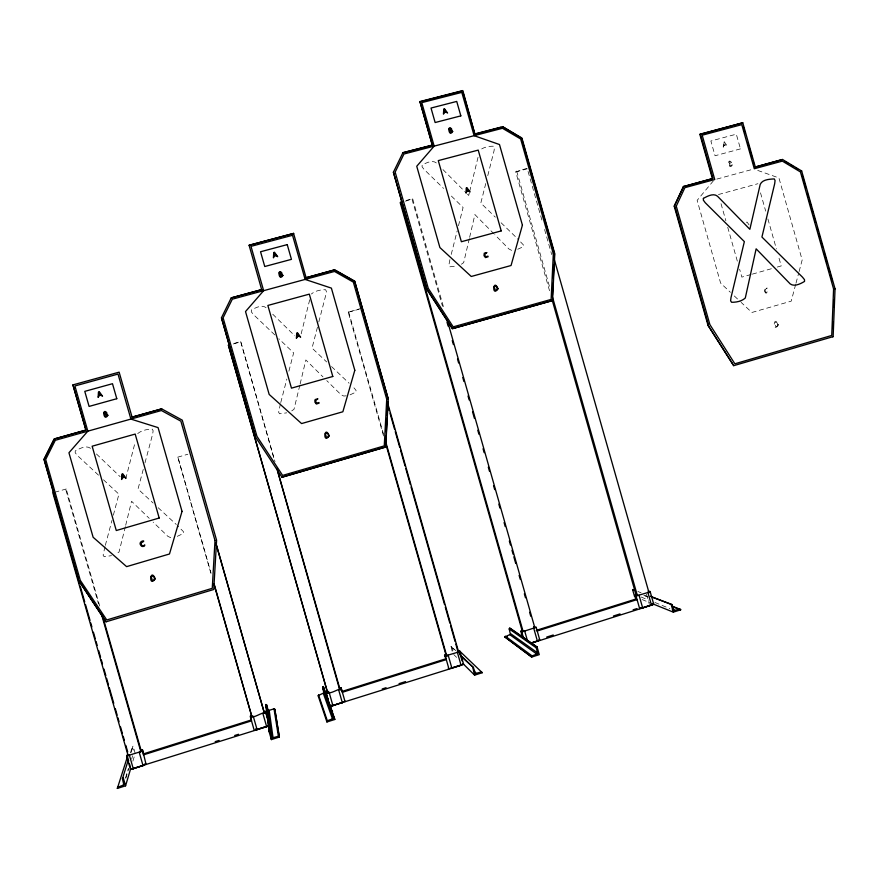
<?xml version="1.0" encoding="UTF-8"?>
<svg xmlns="http://www.w3.org/2000/svg" width="879" height="879" viewBox="0 0 879 879"><rect width="100%" height="100%" fill="white"/><g stroke="black" fill="none" stroke-linecap="round" stroke-linejoin="round"><path stroke-width="0.66" stroke-dasharray="4.39 3.3" d="M273.743 457.728L240.703 341.59L233.298 343.634M135.201 753.413L133.114 746.106L132.355 747.018L133.751 751.875M469.331 238.627L463.651 262.678L460.519 264.81M469.639 237.286L474.902 214.586L493.833 233.715M299.816 385.288L293.982 409.339L290.729 411.57M300.135 383.958L305.848 359.961L322.967 376.871M746.271 222.321L747.051 222.035L749.282 225.211M125.378 526.576L119.05 551.979L115.665 554.308M125.697 525.246L131.564 501.272L149.243 518.346M469.353 192.798L468.705 195.446L465.848 192.578M469.683 191.468L478.132 156.912M301.167 333.844L309.804 299.398M449.916 259.613L448.839 265.326L449.806 266.809L456.651 265.996M451.235 254.405L457.168 230.946M458.475 225.727L463.09 207.488L450.378 195.083M485.768 183.502L480.813 203.071L495.316 217.146M487.757 175.668L494.031 150.88L494.437 147.771L493.613 146.211C489.01 146.134 483.461 147.057 479.956 150.221M125.741 478.769L135.267 441.774M280.423 403.857L278.621 412.273L279.621 413.778L286.719 412.844M280.764 402.549L286.862 379.014M288.894 371.169L293.63 352.864L278.863 338.778M317.462 327.175L312.034 348.084L326.647 361.95M318.813 321.945L325.944 294.487L326.373 291.301L325.538 289.718C320.725 289.707 315.012 290.718 311.353 294.015M104.986 546.672L103.107 555.187L104.14 556.715L111.501 555.66M105.326 545.365L111.952 520.423M113.347 515.182L118.918 494.185L103.03 479.385M143.255 469.386L138.014 489.043L153.122 503.03M144.991 462.837L152.671 434.006L153.133 430.743L152.265 429.128C147.265 429.194 141.354 430.303 137.553 433.732M795.671 284.433L791.21 301.156L751.886 312.474L741.14 302.387M796.011 283.148L798.747 272.853M799.099 271.567L802.175 259.986L778.926 177.943L757.533 170.361M132.883 761.192L134.432 756.006M125.818 778.475L128.653 768.653M131.696 759.071L132.575 755.742M125.587 777.695L128.345 768.631M131.147 752.446L132.806 746.205M130.433 752.863L132.41 746.524M405.483 201.225L412.658 198.72L444.214 309.529M713.396 180.81L697.146 200.368L720.626 283.126L730.394 292.3M383.541 435.973L348.249 312.221L360.687 308.496M549.54 290.762L515.742 171.899L526.982 168.318M210.828 573.108L177.855 457.102L211.059 573.207M177.261 536.355L183.48 533.421L183.414 531.63L177.283 525.411M350.062 394.836L356.05 392.045L355.984 390.298L353.951 387.848M99.723 606.027L66.211 488.988L65.661 489.174L98.536 603.961M517.698 249.262L523.466 246.625L523.39 244.911L517.544 238.736M452.158 651.273L451.103 646.472L455.805 650.669M54.718 492.273L66.211 488.988M177.69 457.179L187.831 454.245M751.04 274.501L741.854 277.105L739.624 269.238M752.347 274.127L772.037 268.545M777.289 267.051L781.222 265.93L778.267 255.492M233.287 343.931L240.67 341.898M348.249 312.221L359.071 309.232M718.44 194.534L757.918 183.711M716.89 179.063L752.435 169.383M406.054 200.478L412.658 198.72M515.742 171.899L527.323 168.812M346.194 395.803L343.799 396.055L341.03 394.715L326.768 380.629M170.757 537.684L167.889 536.355L153.166 522.137M511.655 250.372L508.974 249.021L494.778 234.671M637.857 591.446L641.088 592.82M645.021 595.632L647.559 596.621M643.835 595.424L647.647 596.907M641.176 597.028L648.559 600.126M654.943 602.489L669.897 608.609M642.077 599.555L649.581 602.576M90.515 448.29C86.054 444.906 79.506 448.675 75.264 450.905L75.198 452.74L77.209 455.333L99.063 475.682M266.051 307.65C261.821 304.299 255.437 307.859 251.35 310.001L251.295 311.803L253.251 314.363L274.918 335.02M436.314 162.934C432.281 159.615 426.073 162.978 422.14 165.043L422.096 166.79L423.997 169.317L443.543 188.403M158.154 507.699L176.283 524.488M734.306 295.959L740.162 301.464M331.526 366.576L349.073 383.222M96.437 453.971L120.126 476.682M450.817 646.559L455.036 650.251M501.118 222.783L516.577 237.791M272.743 314.21L294.729 335.778M453.784 654.569L456.619 657.371M442.983 169.625L464.892 191.622M451.564 646.515L453.201 651.592M528.07 171.449L542.706 222.903M544.573 229.496L551.704 254.558M646.494 594.248L649.372 604.378M516.654 171.053L550.078 288.62M412.075 199.478L442.489 306.299M348.633 311.825L383.53 434.204M240.703 341.59L275.017 461.761M760.511 192.842L765.686 211.114M767.905 218.948L776.41 248.966M721.033 203.708L725.867 220.75M727.724 227.298L737.393 261.371M723.889 145.628L723.241 147.189L723.472 141.926L724.175 141.629L727.285 146.101L725.867 145.101L723.889 145.628M724.021 142.376L723.9 145.068L725.549 144.617L724.021 142.376M764.906 289.707L765.829 292.377L768.257 291.718L768.268 292.509L765.829 293.168L764.345 291.235L764.609 288.697L767.213 288.059L764.906 289.707M777.772 324.823L777.739 325.219A1.417 1.362 77.7 0 1 777.201 326.087L775.783 326.625L774.652 322.648L776.179 322.362A1.538 1.472 77.6 0 1 777.091 322.857L777.772 324.823M778.464 324.878C772.125 334.218 773.531 313.287 778.464 324.878M732.493 164.802C728.57 171.559 726.9 156.594 731.504 162.428A1.121 1.077 67.4 0 1 731.108 163.329L732.493 164.802M730.845 162.648L729.438 163.604L728.966 161.945L730.427 161.78L730.845 162.648M731.789 164.955L730.097 165.944L729.592 164.142L731.284 163.944L731.789 164.955M740.47 148.881L715.056 155.748L710.88 141.003L736.305 134.179L740.47 148.881"/><path stroke-width="1.32" d="M231.221 297.882L261.733 289.609L231.221 297.882L221.453 317.791L255.492 436.984L281.961 477.22L385.716 447.048L388.254 399.055L354.633 281.115L334.723 269.82L306.101 277.72L334.723 269.82M832.852 328.548L833.116 321.725M833.721 306.716L833.995 299.904M755.281 166.889L742.777 122.785L700.343 134.113L712.913 178.426L683.346 186.612L674.215 206.213L708.024 325.34L733.712 365.664L833.138 336.635L835.05 288.839L801.659 170.955L782.497 159.484L754.742 167.164L782.497 159.484M552.462 295.355L553.045 283.324M553.298 277.973L553.946 264.59M554.199 259.25L554.462 253.899L521.599 138.3L502.634 126.697L521.895 138.003L554.792 253.712L552.528 300.574L452.322 328.724L426.689 289.092L393.396 172.196L402.912 152.715L432.314 145.046L419.931 101.557L462.815 90.57L474.88 134.168L462.947 92.229M281.961 477.22L385.562 447.037L386.145 436.072M386.353 431.963L387.079 418.272M387.221 415.525L387.947 401.835M249.087 245.274L293.586 233.418L249.087 245.274L261.7 289.751M504.887 636.967L510.435 634.297L509.183 628.914L509.875 628.056L537.08 646.933L539.277 654.646L531.718 657.042L504.887 636.967L531.718 657.042M531.619 656.723L532.07 655.877L537.695 653.778L536.322 647.878L537.08 646.933M318.099 695.63L323.879 692.883L322.593 687.389L323.318 686.51L334.822 719.472L326.933 721.967L318.187 695.926M326.933 721.967L327.318 720.78L333.185 718.593L331.779 712.572L332.57 711.594M122.423 778.783L123.258 777.783L125.565 785.815L117.336 788.43L117.731 787.199L123.862 784.936L122.423 778.783L128.378 759.72M144.167 765.169L144.914 763.818M141.167 750.194L142.552 750.007L143.354 754.896L251.515 720.868L250.372 716.154L251.779 715.462M127.4 754.621L126.609 755.984L130.444 769.389L133.289 768.806L146.09 764.455L142.552 750.007M125.565 785.815L130.784 768.268M123.214 785.463L124.4 781.574M128.422 754.446L128.081 755.522L129.499 755.226M117.336 788.43L127.279 757.248M674.215 206.213L683.818 186.359M78.572 579.536L44.148 459.332L54.355 438.962L86.01 430.095M79.451 583.491L43.95 459.365L54.179 438.973L85.867 430.084L72.924 384.892L119.126 372.158L132.092 417.173L161.692 408.867L182.272 420.151L216.597 540.244L213.762 589.49L106.051 621.816L78.945 580.843L106.051 621.816M432.314 145.046L419.931 101.557M402.912 152.715L430.831 145.672M393.396 172.196L426.886 288.949L452.553 328.614L552.528 300.574M388.254 399.055L354.633 281.115M635.77 599.071L536.245 630.375L537.234 631.001L637.066 599.599L635.77 599.071L634.748 595.446L636.989 594.468M522.642 637.649L520.808 631.221L521.917 630.639M339.448 687.938L340.942 687.708L342.381 692.289L446.301 659.602L444.543 655.174L445.741 654.558M327.834 698.959L325.966 692.41L327.296 691.751M530.993 643.285L653.251 604.609L653.745 604.247L650.13 591.534L647.691 592.435M538.849 639.527L539.849 640.198L536.179 627.331L523.598 631.375L522.456 630.606M683.346 186.612L712.419 178.69L699.86 134.432L700.343 134.113M462.233 664.689L450.323 668.447L461.035 665.062M458.201 651.921L457.311 651.064M446.246 654.547L447.092 655.415L457.377 652.361L461.079 665.348L330.032 706.408M742.777 122.785L699.86 134.432M339.525 689.202L277.5 470.891M340.942 687.708L341.305 688.543C336.8 689.641 329.581 694.773 325.966 692.41M264.118 711.583L265.579 711.375L265.7 712.298L262.876 713.473L266.656 726.713L146.09 764.455M142.255 751.073L139.234 752.314L143.068 765.719M801.066 171.218L801.659 170.955M461.079 665.348L463.607 664.26L459.904 651.284L457.267 652.262M533.63 628.276L534.828 627.749L533.85 627.134M266.656 726.713L268.666 725.988M637.187 594.545L636.066 595.039L637.879 595.479L647.889 592.512L651.504 605.246M328.724 691.399L327.373 691.971L327.691 692.817L329.153 692.498M53.432 492.647L52.839 492.844L128.147 755.786M269.106 731.669L270.292 732.009L272.292 737.899L278.401 736.283L279.346 737.052L271.369 739.591L269.106 731.669L265.876 704.508L266.656 704.925L268.018 709.727L271.809 737.294M472.737 667.282L474.627 675.138L482.285 672.71L481.362 671.952L475.517 673.49L473.243 667.326L460.64 656.02M651.273 596.83L671.974 604.488L674.182 610.52L679.797 609.048L680.687 609.806L673.347 612.136L652.086 603.587M143.64 753.819L251.449 719.923M342.008 691.443L445.598 658.876M215.19 741.645L219.08 740.415M234.66 735.492L238.561 734.273M382.222 688.949L386.101 687.719M399.044 683.642L405.516 681.599M546.705 637.055L553.254 634.99M613.476 615.992L620.025 613.927M633.122 609.795L637.044 608.554M144.628 764.917L131.916 768.927L143.112 765.543M255.657 729.878L268.051 725.966L256.086 729.856L255.569 728.9M331.449 705.958L343.645 702.112L331.899 705.925L331.108 705.068M531.982 642.681L538.497 640.615L530.85 643.186M640.978 608.279L652.427 604.664L641.505 608.213L639.67 607.73M634.572 596.544L632.594 589.6L633.605 589.919M268.018 709.727L269.183 710.342L274.017 708.826L274.797 709.232L279.346 737.052M126.609 755.984L140.321 751.776L140.695 750.49M250.372 716.154C252.723 718.989 260.47 713.144 264.271 712.737L215.937 543.145M504.975 637.253L507.271 636.528M131.993 417.151L161.692 408.867M253.306 716.33L251.866 716.638L213.85 583.645M475.132 133.872L502.634 126.697M474.88 134.168L501.052 127.345M419.744 101.898L461.277 91.251M834.435 288.982L835.05 288.839M708.024 325.34L733.712 365.664M533.597 626.969L536.179 627.331M457.596 650.834L459.157 650.581L482.285 672.71M832.523 336.734L833.138 336.635M648.241 591.073L650.13 591.534M634.748 595.446L636.033 595.962L639.066 595.281L642.692 608.026M520.808 631.221L521.752 631.858L524.741 631.199L527.675 641.516M444.543 655.174L445.235 655.899L448.202 655.251L451.905 668.238M458.981 650.735L459.816 651.438M255.492 436.984L221.453 317.791M72.924 384.892L85.648 428.798M632.869 589.523L635.363 590.479M650.317 596.259L672.281 604.873M632.594 589.6L635.088 590.567M671.699 606.027L680.599 609.488M671.787 606.334L680.687 609.806M672.402 609.597L674.907 610.597M335.778 270.655L354.501 281.28M785.31 161.791L788.683 163.813M790.935 165.153L793.188 166.505M795.44 167.856L797.692 169.197M509.589 628.144L536.772 647.032M509.183 628.914L536.322 647.878M510.512 633.594L537.783 653.009M509.897 634.748L537.113 654.273M505.293 636.187L532.07 655.877M459.75 654.459L473.561 667.721M474.363 671.699L476.264 673.567M462.848 663.513L474.627 675.138M448.235 668.117L448.938 668.886L445.235 655.899M344.678 700.794L345.051 701.662L341.305 688.543M323.022 686.609L332.251 711.704M329.867 705.958L334.822 719.472M322.593 687.389L331.779 712.572M323.955 692.169L333.273 717.813M323.318 693.344L332.57 719.11M318.528 694.839L327.318 720.78M102.36 615.223L141.145 750.666M101.173 613.19L140.849 751.721M129.444 755.38L133.289 768.806M80.209 586.117L84.736 601.917M85.483 604.554L90.01 620.354M90.768 622.98L91.899 626.936M93.405 632.199L95.295 638.78M96.042 641.417L97.173 645.362M98.69 650.636L100.569 657.217M101.327 659.854L102.458 663.799M103.964 669.062L105.854 675.643M106.601 678.28L108.491 684.862M109.249 687.499L113.765 703.299M115.281 708.562L117.16 715.143M117.918 717.78L119.05 721.725M120.555 726.999L122.445 733.58M123.192 736.206L124.324 740.162M125.84 745.425L127.719 752.006M127.653 757.335L128.697 760.983M129.389 763.411L130.433 767.059M671.182 604.532L673.347 612.136M554.155 258.997L649.043 592.798M552.342 296.542L637.22 595.072M552.166 300.003L636.297 595.841M636.033 595.962L639.659 608.697M447.213 320.077L534.74 627.43M447.004 322.121L448.125 326.076M452.256 340.591L453.388 344.546M457.519 359.05L458.64 363.005M462.772 377.52L463.903 381.475M468.035 395.979L469.155 399.934M472.539 411.801L474.418 418.393M477.791 430.27L478.923 434.226M483.054 448.729L484.175 452.685M488.306 467.188L489.438 471.155M493.569 485.658L494.69 489.614M498.822 504.117L499.953 508.073M504.085 522.587L505.205 526.543M509.337 541.046L510.468 545.002M511.974 550.276L513.094 554.231M513.841 556.868L515.72 563.461M519.104 575.338L520.236 579.294M524.356 593.797L525.488 597.753M529.619 612.267L530.751 616.223M533.773 628.364L537.443 641.252M523.005 631.111L400.758 201.884L400.209 202.631L522.434 631.759M521.752 631.858L523.587 638.308M459.157 650.581L462.112 660.92M387.397 402.164L458.849 652.811M387.353 403.933L389.243 410.537M389.99 413.174L394.506 429.007M395.264 431.655L399.769 447.488M400.527 450.125L405.043 465.969M405.79 468.606L410.306 484.439M411.064 487.087L444.543 604.554M445.301 607.191L449.817 623.024M450.564 625.672L455.08 641.505M455.838 644.142L457.717 650.746M385.409 440.786L446.939 656.602M385.793 443.873L446.224 655.844M293.586 233.418L306.101 277.72M276.907 468.364L340.261 690.224M338.602 689.674L342.36 702.815M329.196 692.63L332.954 705.782M327.68 692.784L228.353 344.997L327.351 691.894M326.285 693.267L328.153 699.838M323.318 686.51L325.362 693.674M265.568 704.606L266.941 709.408M265.579 711.375L267.084 716.649M265.7 712.298L268.447 721.912M215.773 543.079L264.282 712.814M253.317 716.473L257.107 729.724M214.069 583.766L251.866 716.638M250.438 717.088L254.218 730.328M802.186 175.152L805.889 188.238M807.372 193.468L808.482 197.39M809.229 200.005L811.075 206.554M811.822 209.169L812.932 213.092M813.668 215.707L815.525 222.255M817.009 227.485L818.118 231.419M818.865 234.034L819.975 237.956M820.711 240.571L822.568 247.12M824.052 252.35L827.018 262.821M828.501 268.051L829.611 271.974M830.358 274.589L832.204 281.137M743.348 126.994L745.183 133.465M747.765 142.541L752.171 158.099M752.907 160.692L754.006 164.582M674.676 205.972L708.518 325.23M274.797 709.232L279.258 736.734M274.017 708.826L278.401 736.283M269.183 710.342L273.083 737.964M266.656 704.925L270.292 732.009M270.842 735.613L271.369 739.591M265.876 704.508L269.435 731.559M703.398 198.39L703.365 200.181L705.266 202.752L744.359 241.615L730.998 297.596L730.603 300.761L731.57 302.277C736.25 302.365 741.81 301.321 745.293 298.003L756.138 248.834L790.199 283.906C794.374 287.07 800.703 283.719 804.56 281.401L804.483 279.643L802.505 277.182L761.928 237.044L774.685 183.689L775.069 180.514L774.245 178.92C769.586 179.173 762.247 179.459 760.192 184.469L749.853 229.309L717.462 196.193C713.484 192.82 707.254 196.27 703.398 198.39M833.589 288.993L831.732 335.459L734.855 363.807L709.88 324.593L676.27 206.147L684.873 187.666L714.748 179.525L702.189 135.212L741.788 124.631L754.292 168.746L782.332 161.11L800.439 171.943L833.589 288.993M444.137 112.622L443.466 114.138L443.741 108.985L444.444 108.688L447.565 113.006L446.136 112.105L444.137 112.622M466.606 191.6L466.057 193.149L466.222 187.963L466.925 187.666L470.034 191.963L468.606 191.073L466.606 191.6M553.32 253.855L551.122 299.42L453.19 326.867L428.26 288.334L395.165 172.097L403.966 154.001L502.458 128.279L520.654 138.97L553.32 253.855M274.127 256.25L273.435 257.822L273.732 252.537L274.468 252.218L277.676 256.69L276.204 255.701L274.127 256.25M297.102 336.767L296.41 338.349L296.706 333.053L297.443 332.734L300.64 337.173L299.168 336.196L297.102 336.767M386.727 399.231L384.266 445.884L282.631 475.418L256.943 436.325L223.101 317.835L232.309 299.179L334.525 271.446L353.347 282.126L386.727 399.231M444.28 109.414L444.148 112.062L445.818 111.633L444.291 109.414M466.76 188.403L466.617 191.051L468.287 190.6L466.76 188.392M297.267 333.482L297.113 336.196L298.849 335.723L297.267 333.482M98.844 395.792L98.118 397.407L98.459 391.99L99.217 391.66L102.524 396.187L100.997 395.187L98.844 395.792M122.335 477.868L121.61 479.494L121.939 474.078L122.697 473.737L126.005 478.242L124.477 477.253L122.335 477.868M215.003 540.552L212.257 588.326L106.755 619.959L80.275 580.316L45.675 459.497L55.3 440.291L161.417 410.515L180.876 421.184L215.003 540.552M274.292 252.976L274.138 255.679L275.874 255.218L274.303 252.976M122.522 474.506L122.346 477.286L124.148 476.77L122.522 474.506M99.03 392.43L98.866 395.209L100.667 394.704L99.041 392.43M484.582 254.174L485.494 256.789L487.955 256.152L488.087 256.767L485.483 257.58L483.999 255.668L484.285 253.174L486.922 252.57L484.582 254.174M315.473 400.549L316.407 403.219L318.956 402.527L319.088 403.153L316.396 404.021L314.869 402.088L315.165 399.538L317.901 398.868L315.473 400.549M141.112 542.892C140.519 545.123 143.277 547.035 144.727 544.87C145.343 546.606 141.574 547.188 140.959 545.551C136.926 540.695 148.683 539.332 141.112 542.892M497.338 288.686L497.294 289.07A1.395 1.373 64.9 0 1 496.756 289.916L495.316 290.455L494.196 286.543L495.745 286.268A1.516 1.483 64.8 0 1 496.657 286.752L497.338 288.686M328.559 435.687L328.515 436.083A1.428 1.417 0 0 1 327.944 436.962L326.45 437.522L325.307 433.545L326.911 433.237A1.549 1.549 0 0 1 327.856 433.721L328.559 435.687M154.539 578.668L154.495 579.074A1.483 1.45 -28.7 0 1 153.891 579.975L152.342 580.579L151.177 576.514L152.847 576.184A1.615 1.571 -28.6 0 1 153.825 576.657L154.539 578.668M498.041 288.741C491.658 297.959 493.097 277.325 498.041 288.741M329.284 435.731C322.67 445.268 324.186 424.096 329.284 435.731M155.286 578.701C148.43 588.556 150.034 566.834 155.286 578.701M452.696 131.465C448.708 138.113 447.103 123.346 451.718 129.125A1.11 1.077 49.7 0 1 451.301 130.015L452.696 131.465M282.928 275.413C278.808 282.313 277.138 267.172 281.917 273.039A1.132 1.121 27.4 0 1 281.489 273.951L282.928 275.413M107.886 415.284C103.634 422.414 101.898 406.911 106.853 412.866A1.176 1.154 -7.4 0 1 106.403 413.8L107.886 415.284M451.037 129.345L449.608 130.279L449.147 128.642L450.63 128.488L451.037 129.345M281.214 273.27L279.731 274.248L279.258 272.578L280.797 272.402L281.214 273.27M106.128 413.108L104.59 414.119L104.096 412.427L105.689 412.229L106.128 413.108M522.412 225.145L511.051 265.513L471.265 276.478L439.896 247.559L416.745 166.263L434.16 146.123L421.777 102.634L461.805 92.383L474.122 135.685L499.481 144.53L522.412 225.145M354.808 370.29L342.865 411.768L301.574 423.568L269.172 394.429L245.516 311.551L263.645 290.674L250.998 246.351L292.531 235.286L305.123 279.423L331.383 288.114L354.808 370.29M182.03 511.369L169.482 553.99L126.609 566.636L93.13 537.267L68.947 452.762L87.834 431.16L74.902 385.969L118.017 374.08L130.894 419.085L158.077 427.612L182.03 511.369M451.982 131.619L450.268 132.575L449.762 130.806L451.476 130.619L451.982 131.619M282.181 275.577L280.401 276.588L279.885 274.786L281.665 274.567L282.181 275.577M107.117 415.459L105.271 416.514L104.744 414.679L106.59 414.427L107.117 415.459M159.187 518.028L116.281 530.52L92.152 446.213L135.179 434.072L159.187 518.028M332.8 376.487L291.465 388.144L267.864 305.452L309.32 294.135L332.8 376.487M116.786 398.714L89.087 406.417L84.78 391.364L112.49 383.705L116.786 398.714M501.206 230.902L461.376 241.725L438.28 160.615L478.22 150.111L501.206 230.902M287.235 244.615L260.547 251.757L264.755 266.513L291.443 259.349L287.235 244.615M460.838 115.874L435.138 122.533L431.018 108.04L456.728 101.426L460.838 115.874"/></g></svg>
